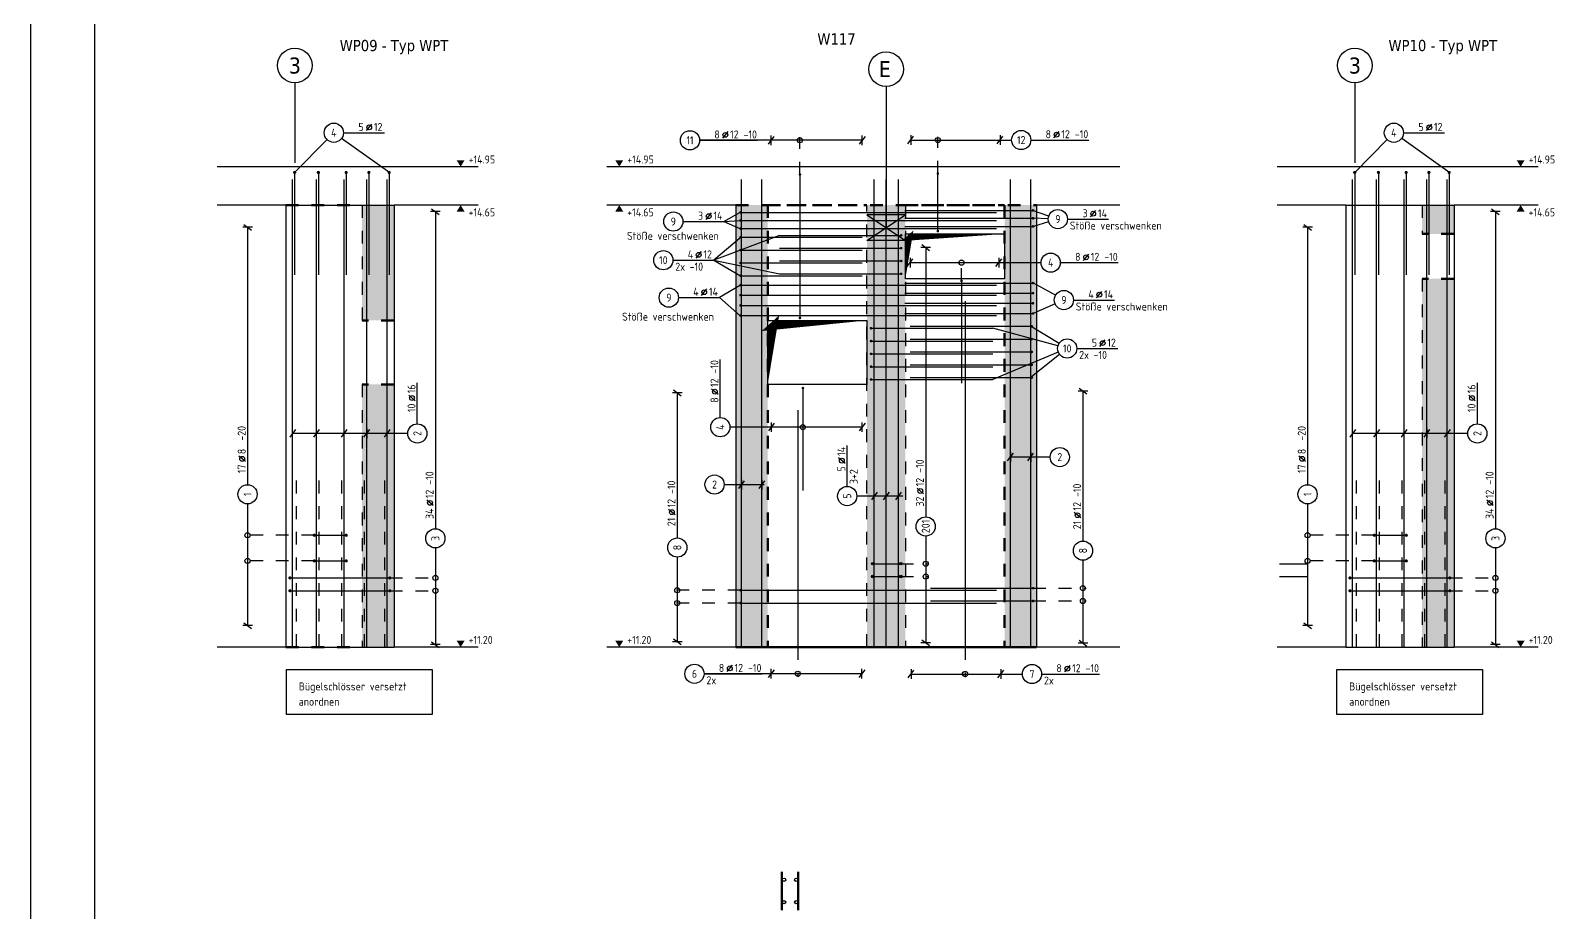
# Model space of a CAD drawing. Extents: x -6.5 to 37.8, y -21.5 to 0.
# Drawn here: x 0 to 11.9, y -14.5 to -7.61 of the extents above; entities that cross this region are included whole.
import ezdxf
from ezdxf.enums import TextEntityAlignment as Align

# ---------------------------------------------------------------- set-up
doc = ezdxf.new("R2010")
doc.units = 0
doc.header["$LTSCALE"] = 0.25
for name, pattern in [('AUSGEZOGEN', [1000.01, 1000, 0.01]), ('DOT', [0.175, 0.05, -0.125]), ('HIDDEN', [0.375, 0.25, -0.125]), ('PUNKT', [0.175, 0.05, -0.125]), ('VERDECKT', [0.375, 0.25, -0.125])]:
    doc.linetypes.add(name, pattern=pattern)
for name, color, linetype in [('ACHSEN', 7, 'Continuous'), ('AFU', 7, 'Continuous'), ('BETON', 7, 'Continuous'), ('DRUEBER', 7, 'Continuous'), ('grau_mittel', 7, 'Continuous'), ('HILFE', 7, 'Continuous'), ('koten', 7, 'Continuous'), ('RAHMEN', 7, 'Continuous'), ('RND', 7, 'Continuous'), ('SCHATTEN', 15, 'Continuous'), ('SFP_Achsen', 7, 'Continuous'), ('TEXT', 7, 'Continuous'), ('VERDECKT', 7, 'Continuous'), ('WD', 7, 'Continuous')]:
    doc.layers.add(name, color=color, linetype=linetype)
doc.layers.add('NOPLOT', color=7, linetype='Continuous', plot=False)
doc.styles.add('helv', font='tahoma.ttf')
doc.styles.add('txt', font='isocp.shx')
doc.linetypes.add('AFU_50L', pattern='A,0.75,["/",Standard,S=0.2,R=0,X=-0.01,Y=-0.1],0.07,["/",Standard,S=0.2,R=0,X=-0.01,Y=-0.1],0.75', length=1.57)
doc.linetypes.add('AFU_50M', pattern='A,0.45,["/",Standard,S=0.2,R=0,X=-0.01,Y=-0.1],0.07,["/",Standard,S=0.2,R=0,X=-0.01,Y=-0.1],0.45', length=0.97)

# ---------------------------------------------------------------- blocks, each defined once
blk = doc.blocks.new('OKRD_O')
at = {"layer": 'koten', "color": 7, "linetype": 'Continuous'}
blk.add_solid([(-0.125, 0.202), (0.125, 0.202), (0, 0)], dxfattribs=at)
at = {"layer": 'koten', "style": 'txt'}
blk.add_attdef('OKRD', (0.25, 0.1), '', height=0.25, dxfattribs=at)
blk = doc.blocks.new('okrd_u')
at = {"layer": 'koten', "color": 7, "linetype": 'Continuous'}
blk.add_solid([(-0.125, -0.202), (0.125, -0.202), (0, 0)], dxfattribs=at)
at = {"layer": 'koten', "style": 'txt'}
blk.add_attdef('OKRD', (0.25, -0.35), '', height=0.25, dxfattribs=at)
blk = doc.blocks.new('RND_LEI')
at = {"layer": 'RND', "color": 7, "linetype": 'Continuous'}
blk.add_line((1.022, 0.066), (1.19, 0.27), dxfattribs=at)
for centre, radius in [((0, 0), 0.3), ((1.106, 0.168), 0.075)]:
    blk.add_circle(centre, radius, dxfattribs=at)
at = {"layer": 'RND', "color": 7, "linetype": 'Continuous', "style": 'txt'}
blk.add_attdef('POSL', text='', height=0.25, dxfattribs=at).set_placement((0, 0), align=Align.MIDDLE)
blk.add_attdef('ANZ', text='', height=0.25, dxfattribs=at).set_placement((0.931, 0.057), align=Align.RIGHT)
for tag, p in [('DUM', (1.253, 0.057)), ('ABSTD', (1.674, 0.057)), ('POSTXT', (0.374, -0.327))]:
    blk.add_attdef(tag, p, '', height=0.25, dxfattribs=at)
blk = doc.blocks.new('LEI_GRE')
at = {"layer": 'RND', "color": 7, "linetype": 'Continuous'}
for p, q in [((-0.09, -0.12), (0.09, 0.12)), ((0, 0.15), (0, -0.15))]:
    blk.add_line(p, q, dxfattribs=at)
blk = doc.blocks.new('RND_HIN')
at = {"layer": 'RND', "color": 7, "linetype": 'Continuous'}
blk.add_circle((0, 0), 0.3, dxfattribs=at)
at = {"layer": 'RND', "color": 7, "linetype": 'Continuous', "style": 'txt'}
blk.add_attdef('POSI', text='', height=0.25, dxfattribs=at).set_placement((0, 0), align=Align.MIDDLE)
blk = doc.blocks.new('A1-19-0')
at = {"layer": 'RAHMEN'}
blk.add_line((0, 59.4), (0, 0), dxfattribs=at)
at = {"layer": 'RAHMEN', "color": 5}
blk.add_line((2, 58.9), (2, 0.5), dxfattribs=at)

msp = doc.modelspace()

# ---------------------------------------------------------------- hatches: boundary and pattern name
at = {"layer": 'grau_mittel'}
h = msp.add_hatch(color=61, dxfattribs=at)
h.paths.add_polyline_path([(2.839, -8.976), (2.589, -8.976), (2.589, -9.876), (2.839, -9.876)])
h.paths.add_polyline_path([(2.589, -10.376), (2.589, -12.426), (2.839, -12.426), (2.839, -10.376)])
h = msp.add_hatch(color=61, dxfattribs=at)
h.paths.add_polyline_path([(5.757, -8.976), (5.507, -8.976), (5.507, -12.426), (5.757, -12.426)])
h.paths.add_polyline_path([(6.832, -8.976), (6.532, -8.976), (6.532, -12.426), (6.832, -12.426)])
h.paths.add_polyline_path([(7.857, -8.976), (7.607, -8.976), (7.607, -12.426), (7.857, -12.426)])
h = msp.add_hatch(color=61, dxfattribs=at)
h.paths.add_polyline_path([(10.867, -9.201), (11.117, -9.201), (11.117, -8.976), (10.867, -8.976)])
h.paths.add_polyline_path([(11.117, -9.551), (10.867, -9.551), (10.867, -12.426), (11.117, -12.426)])

# ---------------------------------------------------------------- linework, layer by layer
at = {"layer": 'ACHSEN', "color": 140, "linetype": 'AUSGEZOGEN'}
for p, q in [((2.064, -8.021), (2.064, -8.646)), ((6.682, -8.05), (6.682, -9.157)), ((10.342, -8.021), (10.342, -8.646))]:
    msp.add_line(p, q, dxfattribs=at)
at = {"layer": 'AFU', "color": 8, "linetype": 'AFU_50M'}
for p, q in [((1.994, -8.976), (2.839, -8.976)), ((10.272, -8.976), (11.117, -8.976)), ((1.994, -12.426), (2.839, -12.426)), ((10.272, -12.426), (11.117, -12.426))]:
    msp.add_line(p, q, dxfattribs=at)
at = {"layer": 'AFU', "color": 8, "linetype": 'AFU_50L', "lineweight": 70}
msp.add_line((5.507, -12.426), (7.857, -12.426), dxfattribs=at)
at = {"layer": 'BETON', "color": 6, "linetype": 'AUSGEZOGEN'}
for p, q in [((3.496, -8.676), (1.457, -8.676)), ((8.508, -8.676), (4.5, -8.676)), ((11.774, -8.676), (9.735, -8.676)), ((1.994, -8.976), (1.457, -8.976)), ((1.994, -8.976), (1.994, -12.426)), ((3.496, -8.976), (2.839, -8.976)), ((2.839, -8.976), (2.839, -12.426)), ((5.507, -8.976), (4.5, -8.976)), ((5.507, -8.976), (5.507, -12.426)), ((8.508, -8.976), (7.857, -8.976)), ((7.857, -8.976), (7.857, -12.426)), ((10.272, -8.976), (9.735, -8.976)), ((10.272, -8.976), (10.272, -12.426)), ((11.774, -8.976), (11.117, -8.976)), ((11.117, -8.976), (11.117, -12.426)), ((1.994, -12.426), (1.457, -12.426)), ((3.496, -12.426), (2.839, -12.426)), ((5.507, -12.426), (4.5, -12.426)), ((8.508, -12.426), (7.857, -12.426)), ((10.272, -12.426), (9.735, -12.426)), ((11.774, -12.426), (11.117, -12.426))]:
    msp.add_line(p, q, dxfattribs=at)
at = {"layer": 'DRUEBER', "color": 7, "linetype": 'DOT', "lineweight": 70}
for p, q in [((1.994, -8.976), (2.589, -8.976)), ((5.757, -8.976), (5.757, -12.426)), ((5.757, -8.976), (7.607, -8.976)), ((7.607, -8.976), (7.607, -12.426)), ((2.839, -9.876), (2.589, -9.876)), ((2.839, -10.376), (2.589, -10.376)), ((1.994, -12.426), (2.589, -12.426))]:
    msp.add_line(p, q, dxfattribs=at)
at = {"layer": 'DRUEBER', "color": 7, "linetype": 'PUNKT'}
for p, q in [((2.589, -8.976), (2.589, -9.876)), ((2.589, -10.376), (2.589, -12.426))]:
    msp.add_line(p, q, dxfattribs=at)
at = {"layer": 'HILFE', "color": 102, "linetype": 'AUSGEZOGEN'}
for points in [[(1.999, -12.602), (3.136, -12.602), (3.136, -12.953), (1.999, -12.953)], [(10.202, -12.602), (11.339, -12.602), (11.339, -12.953), (10.202, -12.953)]]:
    msp.add_lwpolyline(points, close=True, dxfattribs=at)
at = {"layer": 'NOPLOT', "color": 191, "linetype": 'AUSGEZOGEN'}
for p, q in [((6.832, -9.051), (6.532, -9.051)), ((6.532, -9.251), (6.832, -9.051)), ((6.532, -9.051), (6.832, -9.251)), ((6.832, -9.251), (6.532, -9.251))]:
    msp.add_line(p, q, dxfattribs=at)
at = {"layer": 'NOPLOT', "color": 191, "linetype": 'Continuous'}
for p, q in [((5.865, -14.48), (5.865, -14.18)), ((5.873, -14.48), (5.873, -14.18)), ((5.993, -14.48), (5.993, -14.18)), ((6.001, -14.48), (6.001, -14.18))]:
    msp.add_line(p, q, dxfattribs=at)
at = {"layer": 'NOPLOT', "color": 1, "linetype": 'AUSGEZOGEN'}
for points in [[(9.754, -11.775), (9.972, -11.775)], [(9.754, -11.875), (9.972, -11.875)]]:
    msp.add_lwpolyline(points, dxfattribs=at)
at = {"layer": 'NOPLOT', "color": 191, "linetype": 'Continuous'}
for centre in [(5.885, -14.242), (5.98, -14.242), (5.885, -14.417), (5.98, -14.417)]:
    msp.add_circle(centre, 0.0125, dxfattribs=at)
at = {"layer": 'RND', "color": 7, "linetype": 'AUSGEZOGEN'}
for p, q in [((2.444, -8.411), (2.764, -8.411)), ((10.722, -8.411), (11.042, -8.411)), ((5.783, -8.47), (5.225, -8.47)), ((5.225, -8.47), (5.678, -8.47)), ((6.495, -8.47), (5.783, -8.47)), ((6.874, -8.468), (7.572, -8.468)), ((7.572, -8.468), (7.662, -8.468)), ((7.812, -8.468), (8.265, -8.468)), ((3.162, -9.027), (3.162, -11.502)), ((11.44, -9.027), (11.44, -11.502)), ((1.695, -9.149), (1.695, -11.158)), ((5.095, -9.104), (5.415, -9.104)), ((8.098, -9.085), (8.418, -9.085)), ((9.973, -9.149), (9.973, -11.158)), ((6.991, -9.307), (6.991, -11.409)), ((5.017, -9.406), (5.337, -9.406)), ((6.869, -9.425), (7.562, -9.425)), ((7.562, -9.425), (7.892, -9.425)), ((8.042, -9.425), (8.495, -9.425)), ((5.06, -9.698), (5.38, -9.698)), ((8.145, -9.717), (8.465, -9.717)), ((8.171, -10.095), (8.491, -10.095)), ((5.387, -10.634), (5.387, -10.181)), ((3.021, -10.683), (3.021, -10.363)), ((5.051, -10.441), (5.051, -11.574)), ((8.219, -10.427), (8.219, -11.598)), ((11.299, -10.683), (11.299, -10.363)), ((5.786, -10.709), (5.462, -10.709)), ((6.495, -10.709), (5.786, -10.709)), ((6.378, -11.172), (6.378, -10.852)), ((1.695, -11.308), (1.695, -12.258)), ((9.973, -11.308), (9.973, -12.258)), ((3.162, -11.652), (3.162, -12.406)), ((6.991, -11.559), (6.991, -12.392)), ((11.44, -11.652), (11.44, -12.406)), ((5.051, -11.724), (5.051, -12.384)), ((8.219, -11.748), (8.219, -12.395)), ((5.784, -12.634), (5.26, -12.634)), ((5.26, -12.634), (5.713, -12.634)), ((6.492, -12.634), (5.784, -12.634)), ((6.877, -12.636), (7.578, -12.636)), ((7.578, -12.636), (7.746, -12.636)), ((7.896, -12.636), (8.349, -12.636))]:
    msp.add_line(p, q, dxfattribs=at)
at = {"layer": 'RND', "color": 102, "linetype": 'VERDECKT'}
for p, q in [((6.009, -8.737), (6.009, -8.445)), ((7.086, -8.729), (7.086, -8.443)), ((7.271, -9.567), (7.271, -9.4)), ((2.216, -11.553), (1.67, -11.553)), ((10.494, -11.553), (9.948, -11.553)), ((2.216, -11.753), (1.67, -11.753)), ((6.796, -11.775), (7.016, -11.775)), ((10.494, -11.753), (9.948, -11.753)), ((2.806, -11.886), (3.187, -11.886)), ((6.796, -11.875), (7.016, -11.875)), ((11.084, -11.886), (11.465, -11.886)), ((2.806, -11.986), (3.187, -11.986)), ((5.545, -11.982), (5.026, -11.982)), ((7.829, -11.966), (8.244, -11.966)), ((11.084, -11.986), (11.465, -11.986)), ((5.545, -12.082), (5.026, -12.082)), ((7.829, -12.066), (8.244, -12.066)), ((5.992, -12.426), (5.992, -12.659)), ((7.298, -12.426), (7.298, -12.661))]:
    msp.add_line(p, q, dxfattribs=at)
at = {"layer": 'RND', "color": 102, "linetype": 'AUSGEZOGEN'}
for p, q in [((2.316, -8.464), (2.063, -8.721)), ((2.43, -8.454), (2.807, -8.721)), ((10.595, -8.464), (10.341, -8.721)), ((10.708, -8.454), (11.085, -8.721)), ((5.415, -9.104), (5.54, -9.033)), ((7.952, -9.061), (7.824, -9.017)), ((5.415, -9.104), (5.54, -9.096)), ((5.415, -9.104), (5.54, -9.159)), ((7.948, -9.083), (7.829, -9.079)), ((7.951, -9.107), (7.834, -9.142)), ((5.85, -9.212), (5.337, -9.406)), ((5.55, -9.227), (5.337, -9.406)), ((5.337, -9.406), (5.545, -9.527)), ((5.337, -9.406), (5.85, -9.512)), ((5.545, -9.6), (5.38, -9.698)), ((8.004, -9.68), (7.834, -9.584)), ((5.38, -9.698), (5.54, -9.838)), ((8.001, -9.747), (7.829, -9.822)), ((8.023, -10.075), (7.514, -9.937)), ((8.032, -10.056), (7.822, -9.928)), ((8.026, -10.124), (7.514, -10.337)), ((8.037, -10.141), (7.817, -10.315)), ((2.946, -10.758), (2.041, -10.758)), ((11.224, -10.758), (10.319, -10.758)), ((7.963, -10.943), (7.645, -10.943)), ((5.417, -11.157), (5.73, -11.157)), ((6.813, -11.247), (6.453, -11.247))]:
    msp.add_line(p, q, dxfattribs=at)
at = {"layer": 'RND', "color": 1, "linetype": 'AUSGEZOGEN'}
for points in [[(2.047, -12.426), (2.047, -8.776)], [(2.063, -8.721), (2.063, -9.521)], [(2.233, -12.426), (2.233, -8.776)], [(2.249, -8.721), (2.249, -9.521)], [(2.449, -12.426), (2.449, -8.776)], [(2.465, -8.721), (2.465, -9.521)], [(2.627, -12.426), (2.627, -8.776)], [(2.642, -8.721), (2.642, -9.521)], [(2.785, -12.426), (2.785, -8.776)], [(2.801, -8.721), (2.801, -9.521)], [(5.553, -12.426), (5.553, -8.776)], [(5.712, -12.426), (5.712, -8.776)], [(6.009, -8.737), (6.009, -9.857)], [(6.589, -12.426), (6.589, -8.776)], [(6.682, -12.426), (6.682, -8.776)], [(6.778, -12.426), (6.778, -8.776)], [(7.086, -9.179), (7.086, -8.729)], [(7.653, -12.426), (7.653, -8.776)], [(7.811, -12.426), (7.811, -8.776)], [(10.325, -12.426), (10.325, -8.776)], [(10.341, -8.721), (10.341, -9.521)], [(10.511, -12.426), (10.511, -8.776)], [(10.527, -8.721), (10.527, -9.521)], [(10.727, -12.426), (10.727, -8.776)], [(10.743, -8.721), (10.743, -9.521)], [(10.905, -12.426), (10.905, -8.776)], [(10.92, -8.721), (10.92, -9.521)], [(11.063, -12.426), (11.063, -8.776)], [(11.079, -8.721), (11.079, -9.521)], [(5.545, -9.033), (7.545, -9.033)], [(6.829, -9.017), (7.829, -9.017)], [(5.545, -9.096), (7.545, -9.096)], [(5.545, -9.159), (7.545, -9.159)], [(6.829, -9.079), (7.829, -9.079)], [(6.829, -9.142), (7.829, -9.142)], [(5.545, -9.227), (6.495, -9.227)], [(5.85, -9.212), (6.8, -9.212)], [(5.545, -9.327), (6.495, -9.327)], [(5.85, -9.312), (6.8, -9.312)], [(5.545, -9.427), (6.495, -9.427)], [(5.85, -9.412), (6.8, -9.412)], [(5.85, -9.512), (6.8, -9.512)], [(5.545, -9.527), (6.495, -9.527)], [(5.545, -9.6), (7.545, -9.6)], [(6.829, -9.584), (7.829, -9.584)], [(7.271, -9.567), (7.271, -10.367)], [(5.545, -9.679), (7.545, -9.679)], [(5.545, -9.759), (7.545, -9.759)], [(6.829, -9.663), (7.829, -9.663)], [(6.829, -9.742), (7.829, -9.742)], [(7.298, -9.726), (7.298, -12.426)], [(5.545, -9.838), (7.545, -9.838)], [(6.829, -9.822), (7.829, -9.822)], [(6.564, -9.937), (7.514, -9.937)], [(6.869, -9.922), (7.819, -9.922)], [(6.564, -10.037), (7.514, -10.037)], [(6.869, -10.022), (7.819, -10.022)], [(6.564, -10.137), (7.514, -10.137)], [(6.869, -10.122), (7.819, -10.122)], [(6.869, -10.222), (7.819, -10.222)], [(6.564, -10.237), (7.514, -10.237)], [(6.564, -10.337), (7.514, -10.337)], [(6.869, -10.322), (7.819, -10.322)], [(6.032, -10.404), (6.032, -11.204)], [(5.992, -10.576), (5.992, -12.426)], [(2.216, -11.553), (2.466, -11.553)], [(10.494, -11.553), (10.744, -11.553)], [(2.216, -11.753), (2.466, -11.753)], [(6.578, -11.775), (6.796, -11.775)], [(10.494, -11.753), (10.744, -11.753)], [(2.026, -11.886), (2.806, -11.886)], [(6.578, -11.875), (6.796, -11.875)], [(10.304, -11.886), (11.084, -11.886)], [(2.026, -11.986), (2.806, -11.986)], [(5.545, -11.982), (7.545, -11.982)], [(7.029, -11.966), (7.829, -11.966)], [(10.304, -11.986), (11.084, -11.986)], [(5.545, -12.082), (7.545, -12.082)], [(7.029, -12.066), (7.829, -12.066)]]:
    msp.add_lwpolyline(points, dxfattribs=at)
at = {"layer": 'RND', "color": 7, "linetype": 'AUSGEZOGEN'}
for points, const_width in [([(2.057, -8.721, 1), (2.069, -8.721, 1)], 0.0125), ([(2.242, -8.721, 1), (2.255, -8.721, 1)], 0.0125), ([(2.459, -8.721, 1), (2.471, -8.721, 1)], 0.0125), ([(2.636, -8.721, 1), (2.649, -8.721, 1)], 0.0125), ([(2.795, -8.721, 1), (2.807, -8.721, 1)], 0.0125), ([(6.004, -8.737, 1), (6.014, -8.737, 1)], 0.01), ([(7.081, -8.729, 1), (7.091, -8.729, 1)], 0.01), ([(10.335, -8.721, 1), (10.347, -8.721, 1)], 0.0125), ([(10.52, -8.721, 1), (10.533, -8.721, 1)], 0.0125), ([(10.737, -8.721, 1), (10.749, -8.721, 1)], 0.0125), ([(10.914, -8.721, 1), (10.927, -8.721, 1)], 0.0125), ([(11.073, -8.721, 1), (11.085, -8.721, 1)], 0.0125), ([(5.54, -9.033, 1), (5.55, -9.033, 1)], 0.01), ([(7.824, -9.017, 1), (7.834, -9.017, 1)], 0.01), ([(5.54, -9.096, 1), (5.55, -9.096, 1)], 0.01), ([(5.54, -9.159, 1), (5.55, -9.159, 1)], 0.01), ([(7.824, -9.079, 1), (7.834, -9.079, 1)], 0.01), ([(7.824, -9.142, 1), (7.834, -9.142, 1)], 0.01), ([(5.54, -9.227, 1), (5.55, -9.227, 1)], 0.01), ([(6.795, -9.212, 1), (6.805, -9.212, 1)], 0.01), ([(7.081, -9.179, 1), (7.091, -9.179, 1)], 0.01), ([(5.54, -9.327, 1), (5.55, -9.327, 1)], 0.01), ([(6.795, -9.312, 1), (6.805, -9.312, 1)], 0.01), ([(5.54, -9.427, 1), (5.55, -9.427, 1)], 0.01), ([(5.54, -9.527, 1), (5.55, -9.527, 1)], 0.01), ([(6.795, -9.412, 1), (6.805, -9.412, 1)], 0.01), ([(6.795, -9.512, 1), (6.805, -9.512, 1)], 0.01), ([(5.54, -9.6, 1), (5.55, -9.6, 1)], 0.01), ([(7.266, -9.567, 1), (7.276, -9.567, 1)], 0.01), ([(7.824, -9.584, 1), (7.834, -9.584, 1)], 0.01), ([(5.54, -9.679, 1), (5.55, -9.679, 1)], 0.01), ([(5.54, -9.759, 1), (5.55, -9.759, 1)], 0.01), ([(7.824, -9.663, 1), (7.834, -9.663, 1)], 0.01), ([(7.824, -9.742, 1), (7.834, -9.742, 1)], 0.01), ([(5.54, -9.838, 1), (5.55, -9.838, 1)], 0.01), ([(6.004, -9.857, 1), (6.014, -9.857, 1)], 0.01), ([(7.824, -9.822, 1), (7.834, -9.822, 1)], 0.01), ([(6.559, -9.937, 1), (6.569, -9.937, 1)], 0.01), ([(7.814, -9.922, 1), (7.824, -9.922, 1)], 0.01), ([(6.559, -10.037, 1), (6.569, -10.037, 1)], 0.01), ([(7.814, -10.022, 1), (7.824, -10.022, 1)], 0.01), ([(7.814, -10.122, 1), (7.824, -10.122, 1)], 0.01), ([(6.559, -10.137, 1), (6.569, -10.137, 1)], 0.01), ([(6.559, -10.237, 1), (6.569, -10.237, 1)], 0.01), ([(7.814, -10.222, 1), (7.824, -10.222, 1)], 0.01), ([(6.559, -10.337, 1), (6.569, -10.337, 1)], 0.01), ([(7.814, -10.322, 1), (7.824, -10.322, 1)], 0.01), ([(6.027, -10.404, 1), (6.037, -10.404, 1)], 0.01), ([(2.21, -11.553, 1), (2.222, -11.553, 1)], 0.0125), ([(2.46, -11.553, 1), (2.472, -11.553, 1)], 0.0125), ([(10.488, -11.553, 1), (10.5, -11.553, 1)], 0.0125), ([(10.738, -11.553, 1), (10.75, -11.553, 1)], 0.0125), ([(2.21, -11.753, 1), (2.222, -11.753, 1)], 0.0125), ([(2.46, -11.753, 1), (2.472, -11.753, 1)], 0.0125), ([(6.582, -11.775, -1), (6.575, -11.775, -1)], 0.007), ([(6.793, -11.775, 1), (6.8, -11.775, 1)], 0.007), ([(10.488, -11.753, 1), (10.5, -11.753, 1)], 0.0125), ([(10.738, -11.753, 1), (10.75, -11.753, 1)], 0.0125), ([(2.02, -11.886, 1), (2.032, -11.886, 1)], 0.0125), ([(2.8, -11.886, 1), (2.812, -11.886, 1)], 0.0125), ([(6.582, -11.875, -1), (6.575, -11.875, -1)], 0.007), ([(6.793, -11.875, 1), (6.8, -11.875, 1)], 0.007), ([(10.298, -11.886, 1), (10.31, -11.886, 1)], 0.0125), ([(11.078, -11.886, 1), (11.09, -11.886, 1)], 0.0125), ([(2.02, -11.986, 1), (2.032, -11.986, 1)], 0.0125), ([(2.8, -11.986, 1), (2.812, -11.986, 1)], 0.0125), ([(5.54, -11.982, 1), (5.55, -11.982, 1)], 0.01), ([(7.824, -11.966, 1), (7.834, -11.966, 1)], 0.01), ([(10.298, -11.986, 1), (10.31, -11.986, 1)], 0.0125), ([(11.078, -11.986, 1), (11.09, -11.986, 1)], 0.0125), ([(5.54, -12.082, 1), (5.55, -12.082, 1)], 0.01), ([(7.824, -12.066, 1), (7.834, -12.066, 1)], 0.01)]:
    msp.add_lwpolyline(points, format="xyb", close=True, dxfattribs=dict(at, const_width=const_width))
at = {"layer": 'RND', "color": 1, "linetype": 'HIDDEN'}
for points in [[(2.075, -11.126), (2.075, -12.426)], [(2.252, -11.126), (2.252, -12.426)], [(2.43, -11.126), (2.43, -12.426)], [(2.607, -11.126), (2.607, -12.426)], [(2.765, -11.126), (2.765, -12.426)], [(10.353, -11.126), (10.353, -12.426)], [(10.531, -11.126), (10.531, -12.426)], [(10.708, -11.126), (10.708, -12.426)], [(10.885, -11.126), (10.885, -12.426)], [(11.044, -11.126), (11.044, -12.426)]]:
    msp.add_lwpolyline(points, dxfattribs=at)
at = {"layer": 'RND', "color": 7, "linetype": 'AUSGEZOGEN'}
for centre, radius in [((6.009, -8.47), 0.02), ((7.086, -8.468), 0.02), ((7.271, -9.425), 0.02), ((6.032, -10.709), 0.02), ((1.695, -11.553), 0.02), ((9.973, -11.553), 0.02), ((1.695, -11.753), 0.02), ((6.578, -11.775), 0.01), ((6.796, -11.775), 0.01), ((6.991, -11.775), 0.02), ((9.973, -11.753), 0.02), ((3.162, -11.886), 0.02), ((6.578, -11.875), 0.01), ((6.796, -11.875), 0.01), ((6.991, -11.875), 0.02), ((11.44, -11.886), 0.02), ((3.162, -11.986), 0.02), ((5.051, -11.982), 0.02), ((8.219, -11.966), 0.02), ((11.44, -11.986), 0.02), ((5.051, -12.082), 0.02), ((8.219, -12.066), 0.02), ((5.992, -12.634), 0.02), ((7.298, -12.636), 0.02)]:
    msp.add_circle(centre, radius, dxfattribs=at)
at = {"layer": 'SCHATTEN', "color": 1, "linetype": 'AUSGEZOGEN'}
for points in [[(6.832, -9.551, 0, 0.0571, 0), (6.861, -9.204, 0, 0, 0), (6.833, -9.228, 0.0528, 0, 0), (7.607, -9.201, 0, 0, 0)], [(5.757, -10.376, 0, 0.0815, 0), (5.798, -9.88, 0, 0, 0), (5.759, -9.915, 0.0775, 0, 0), (6.532, -9.876, 0, 0, 0)]]:
    msp.add_lwpolyline(points, format="xyseb", dxfattribs=at)
at = {"layer": 'SFP_Achsen', "color": 7, "linetype": 'AUSGEZOGEN'}
for centre in [(2.064, -7.886), (6.682, -7.915), (10.342, -7.886)]:
    msp.add_circle(centre, 0.135, dxfattribs=at)
at = {"layer": 'VERDECKT', "color": 7, "linetype": 'HIDDEN', "lineweight": 70}
for p, q in [((5.507, -8.976), (6.532, -8.976)), ((6.832, -8.976), (7.857, -8.976))]:
    msp.add_line(p, q, dxfattribs=at)
at = {"layer": 'VERDECKT', "color": 7, "linetype": 'VERDECKT', "lineweight": -2}
for p, q in [((6.532, -12.426), (6.532, -8.976)), ((6.832, -8.976), (6.832, -12.426))]:
    msp.add_line(p, q, dxfattribs=at)
at = {"layer": 'VERDECKT', "color": 7, "linetype": 'VERDECKT'}
for p, q in [((10.272, -8.976), (10.867, -8.976)), ((10.867, -8.976), (10.867, -9.201)), ((10.867, -9.551), (10.867, -12.426)), ((10.272, -12.426), (10.867, -12.426))]:
    msp.add_line(p, q, dxfattribs=at)
at = {"layer": 'VERDECKT', "color": 7, "linetype": 'VERDECKT', "lineweight": 70}
for p, q in [((11.117, -9.201), (10.867, -9.201)), ((11.117, -9.551), (10.867, -9.551))]:
    msp.add_line(p, q, dxfattribs=at)
at = {"layer": 'WD', "color": 6, "linetype": 'AUSGEZOGEN'}
for points in [[(6.832, -9.201), (7.607, -9.201), (7.607, -9.551), (6.832, -9.551)], [(5.757, -9.876), (6.532, -9.876), (6.532, -10.376), (5.757, -10.376)]]:
    msp.add_lwpolyline(points, close=True, dxfattribs=at)

# ---------------------------------------------------------------- block references
at = {"layer": 'koten', "color": 102, "linetype": 'AUSGEZOGEN', "xscale": 0.25, "yscale": 0.25, "zscale": 0.25}
for name, p, values in [('OKRD_O', (3.359, -8.676), {'OKRD': '+14.95'}), ('OKRD_O', (11.637, -8.676), {'OKRD': '+14.95'}), ('okrd_u', (3.359, -8.976), {'OKRD': '+14.65'}), ('okrd_u', (11.637, -8.976), {'OKRD': '+14.65'}), ('OKRD_O', (3.359, -12.426), {'OKRD': '+11.20'}), ('OKRD_O', (11.637, -12.426), {'OKRD': '+11.20'})]:
    msp.add_blockref(name, p, dxfattribs=at).add_auto_attribs(values)
at = {"layer": 'koten', "color": 7, "linetype": 'AUSGEZOGEN', "xscale": 0.25, "yscale": 0.25, "zscale": 0.25}
for name, p, values in [('OKRD_O', (4.598, -8.676), {'OKRD': '+14.95'}), ('okrd_u', (4.598, -8.976), {'OKRD': '+14.65'}), ('OKRD_O', (4.598, -12.426), {'OKRD': '+11.20'})]:
    msp.add_blockref(name, p, dxfattribs=at).add_auto_attribs(values)
at = {"layer": 'RAHMEN', "color": 7, "linetype": 'AUSGEZOGEN', "xscale": 0.25, "yscale": 0.25, "zscale": 0.25}
msp.add_blockref('A1-19-0', (0, -21.461), dxfattribs=at)
at = {"layer": 'RND', "color": 7, "linetype": 'AUSGEZOGEN', "xscale": 0.25, "yscale": 0.25, "zscale": 0.25}
for name, p, values in [('RND_LEI', (2.369, -8.411), {'POSL': '4', 'DUM': '12', 'ANZ': '5'}), ('RND_LEI', (5.15, -8.47), {'POSL': '11', 'DUM': '12', 'ANZ': '8', 'ABSTD': '-10'}), ('RND_LEI', (7.737, -8.468), {'POSL': '12', 'DUM': '12', 'ANZ': '8', 'ABSTD': '-10'}), ('RND_LEI', (10.647, -8.411), {'POSL': '4', 'DUM': '12', 'ANZ': '5'}), ('RND_LEI', (5.02, -9.104), {'POSL': '9', 'DUM': '14', 'ANZ': '3'}), ('RND_LEI', (8.023, -9.085), {'POSL': '9', 'DUM': '14', 'ANZ': '3', 'POSTXT': 'Stöße verschwenken'}), ('RND_LEI', (4.942, -9.406), {'POSL': '10', 'DUM': '12', 'ANZ': '4', 'POSTXT': '2x -10'}), ('RND_LEI', (7.967, -9.425), {'POSL': '4', 'DUM': '12', 'ANZ': '8', 'ABSTD': '-10'}), ('RND_LEI', (4.985, -9.698), {'POSL': '9', 'DUM': '14', 'ANZ': '4'}), ('RND_LEI', (8.07, -9.717), {'POSL': '9', 'DUM': '14', 'ANZ': '4', 'POSTXT': 'Stöße verschwenken'}), ('RND_LEI', (8.096, -10.095), {'POSL': '10', 'DUM': '12', 'ANZ': '5', 'POSTXT': '2x -10'}), ('RND_HIN', (8.038, -10.943), {'POSI': '2'}), ('RND_HIN', (5.342, -11.157), {'POSI': '2'}), ('RND_LEI', (5.185, -12.634), {'POSL': '6', 'DUM': '12', 'ANZ': '8', 'ABSTD': '-10', 'POSTXT': '2x'}), ('RND_LEI', (7.821, -12.636), {'POSL': '7', 'DUM': '12', 'ANZ': '8', 'ABSTD': '-10', 'POSTXT': '2x'})]:
    msp.add_blockref(name, p, dxfattribs=at).add_auto_attribs(values)
for p, rotation in [((5.783, -8.47), 180), ((6.495, -8.47), 180), ((3.162, -9.027), 270), ((11.44, -9.027), 270), ((1.695, -9.149), 270), ((9.973, -9.149), 270), ((6.991, -9.307), 270), ((5.051, -10.441), 270), ((8.219, -10.427), 270), ((5.786, -10.709), 180), ((6.495, -10.709), 180), ((1.695, -12.258), 270), ((9.973, -12.258), 270), ((5.051, -12.384), 270), ((6.991, -12.392), 270), ((8.219, -12.395), 270), ((3.162, -12.406), 270), ((11.44, -12.406), 270), ((5.784, -12.634), 180), ((6.492, -12.634), 180)]:
    msp.add_blockref('LEI_GRE', p, dxfattribs=dict(at, rotation=rotation))
for p in [(6.874, -8.468), (7.572, -8.468), (6.869, -9.425), (7.562, -9.425), (2.627, -10.758), (10.905, -10.758), (7.653, -10.943), (7.811, -10.943), (5.553, -11.157), (5.712, -11.157), (6.877, -12.636), (7.578, -12.636)]:
    msp.add_blockref('LEI_GRE', p, dxfattribs=at)
at = {"layer": 'RND', "color": 7, "linetype": 'AUSGEZOGEN', "xscale": 0.25, "yscale": 0.25, "zscale": 0.25, "rotation": 90}
for p, values in [((5.387, -10.709), {'POSL': '4', 'DUM': '12', 'ANZ': '8', 'ABSTD': '-10'}), ((3.021, -10.758), {'POSL': '2', 'DUM': '16', 'ANZ': '10'}), ((11.299, -10.758), {'POSL': '2', 'DUM': '16', 'ANZ': '10'}), ((1.695, -11.233), {'POSL': '1', 'DUM': '8', 'ANZ': '17', 'ABSTD': '-20'}), ((9.973, -11.233), {'POSL': '1', 'DUM': '8', 'ANZ': '17', 'ABSTD': '-20'}), ((6.378, -11.247), {'POSL': '5', 'DUM': '14', 'ANZ': '5', 'POSTXT': '3+2'}), ((3.162, -11.577), {'POSL': '3', 'DUM': '12', 'ANZ': '34', 'ABSTD': '-10'}), ((6.991, -11.484), {'POSL': '201', 'DUM': '12', 'ANZ': '32', 'ABSTD': '-10'}), ((11.44, -11.577), {'POSL': '3', 'DUM': '12', 'ANZ': '34', 'ABSTD': '-10'}), ((5.051, -11.649), {'POSL': '8', 'DUM': '12', 'ANZ': '21', 'ABSTD': '-10'}), ((8.219, -11.673), {'POSL': '8', 'DUM': '12', 'ANZ': '21', 'ABSTD': '-10'})]:
    msp.add_blockref('RND_LEI', p, dxfattribs=at).add_auto_attribs(values)
at = {"layer": 'RND', "color": 102, "linetype": 'AUSGEZOGEN', "xscale": 0.25, "yscale": 0.25, "zscale": 0.25, "rotation": 180}
for p in [(2.047, -10.758), (2.233, -10.758), (2.449, -10.758), (2.785, -10.758), (10.325, -10.758), (10.511, -10.758), (10.727, -10.758), (11.063, -10.758), (6.589, -11.247), (6.682, -11.247), (6.778, -11.247)]:
    msp.add_blockref('LEI_GRE', p, dxfattribs=at)

# ---------------------------------------------------------------- texts
at = {"layer": 'SFP_Achsen', "color": 6, "linetype": 'AUSGEZOGEN', "style": 'helv'}
for s, p in [('3', (2.018, -7.949)), ('E', (6.625, -7.977)), ('3', (10.296, -7.949))]:
    msp.add_text(s, height=0.125, dxfattribs=at).set_placement(p)
at = {"layer": 'TEXT', "color": 1, "linetype": 'AUSGEZOGEN', "style": 'helv'}
for s, p in [('WP09 - Typ WPT', (2.415, -7.774)), ('W117', (6.145, -7.723)), ('WP10 - Typ WPT', (10.605, -7.774))]:
    msp.add_text(s, height=0.0875, dxfattribs=at).set_placement(p)
at = {"layer": 'TEXT', "color": 7, "linetype": 'AUSGEZOGEN', "style": 'txt'}
for s, p in [('Stöße verschwenken', (4.658, -9.247)), ('Stöße verschwenken', (4.62, -9.878)), ('Bügelschlösser versetzt', (2.095, -12.764)), ('Bügelschlösser versetzt', (10.298, -12.764)), ('anordnen', (2.095, -12.883)), ('anordnen', (10.298, -12.883))]:
    msp.add_text(s, height=0.0625, dxfattribs=at).set_placement(p)

doc.saveas('drawing.dxf')
